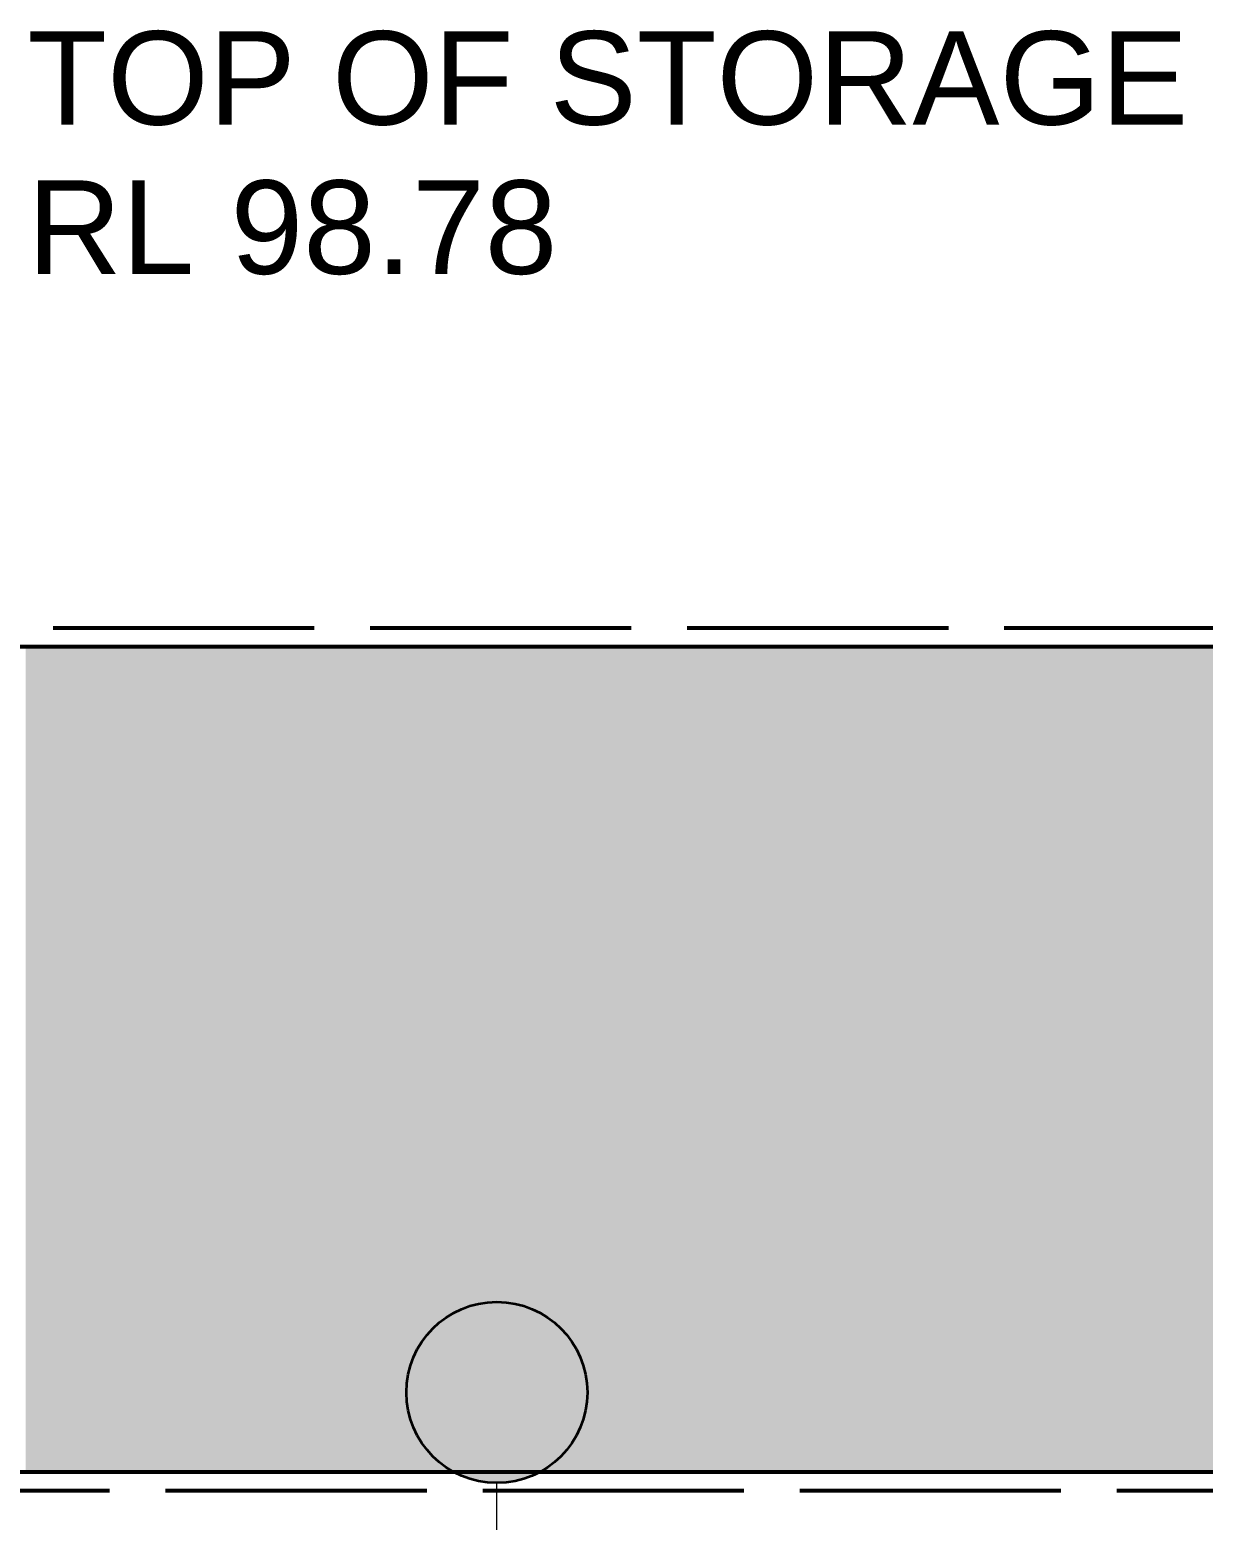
# Model space of a CAD drawing. Header units: millimetres. Extents: x -1812 to 12012, y -2698 to 2475.
# Drawn here: x 3452 to 4562, y -46 to 1364 of the extents above; entities that cross this region are included whole.
import ezdxf

# ---------------------------------------------------------------- set-up
doc = ezdxf.new("R2010")
doc.units = ezdxf.units.MM
doc.linetypes.add('DASH_247_53', pattern=[299.8611111111111, 246.9444444444444, -52.91666666666666])
for name, color, linetype in [('ANNOTATIONS', 7, 'Continuous'), ('GEOFAB', 5, 'Continuous'), ('MODULE_ART', 7, 'Continuous'), ('PIPES', 7, 'Continuous'), ('TANK', 7, 'Continuous')]:
    doc.layers.add(name, color=color, linetype=linetype)
doc.styles.add('ARIAL', font='arial.ttf')

# ---------------------------------------------------------------- blocks, each defined once
blk = doc.blocks.new('atlancube_face')
at = {"true_color": 0x000000}
blk.add_solid([(-1.7857142857142858, -1.7889908256880733), (1151.7857142857144, -1.7889908256880733), (-1.7857142857142858, 781.7889908256881), (1151.7857142857144, 781.7889908256881)], dxfattribs=at)

msp = doc.modelspace()

# ---------------------------------------------------------------- hatches: boundary and pattern name
at = {"layer": 'PIPES', "true_color": 0xbfbfbf}
h = msp.add_hatch(color=7, dxfattribs=at)
h.dxf.hatch_style = 1
h.paths.add_polyline_path([(3808.4166666666665, 75.00000000000001, 1), (3979.5833333333335, 75.00000000000001, 1)])

# ---------------------------------------------------------------- linework, layer by layer
at = {"layer": 'ANNOTATIONS', "lineweight": 18}
msp.add_line((3894, -599.7222222222222), (3894, -10.58333333333333), dxfattribs=at)
at = {"layer": 'GEOFAB', "color": 5, "linetype": 'DASH_247_53', "lineweight": 53}
msp.add_lwpolyline([(-17.638888888888886, -17.638888888888886), (11517.638888888889, -17.638888888888886), (11517.638888888889, 797.6388888888889), (-17.638888888888886, 797.6388888888889)], close=True, dxfattribs=at)
at = {"layer": 'PIPES', "color": 1, "lineweight": 35}
msp.add_circle((3894, 75.00000000000001), 85.58333333333333, dxfattribs=at)
at = {"layer": 'TANK', "lineweight": 53}
msp.add_lwpolyline([(0, 0), (11500, 0), (11500, 780), (0, 780)], close=True, dxfattribs=at)

# ---------------------------------------------------------------- block references
at = {"layer": 'MODULE_ART'}
msp.add_blockref('atlancube_face', (3450, 0), dxfattribs=at)

# ---------------------------------------------------------------- texts
at = {"layer": 'ANNOTATIONS', "style": 'ARIAL'}
for s, p in [('TOP OF STORAGE', (3450, 1273.8888888888887)), ('RL 98.78', (3450, 1132.7777777777776))]:
    msp.add_text(s, height=88.40611111111109, dxfattribs=at).set_placement(p)

doc.saveas('drawing.dxf')
